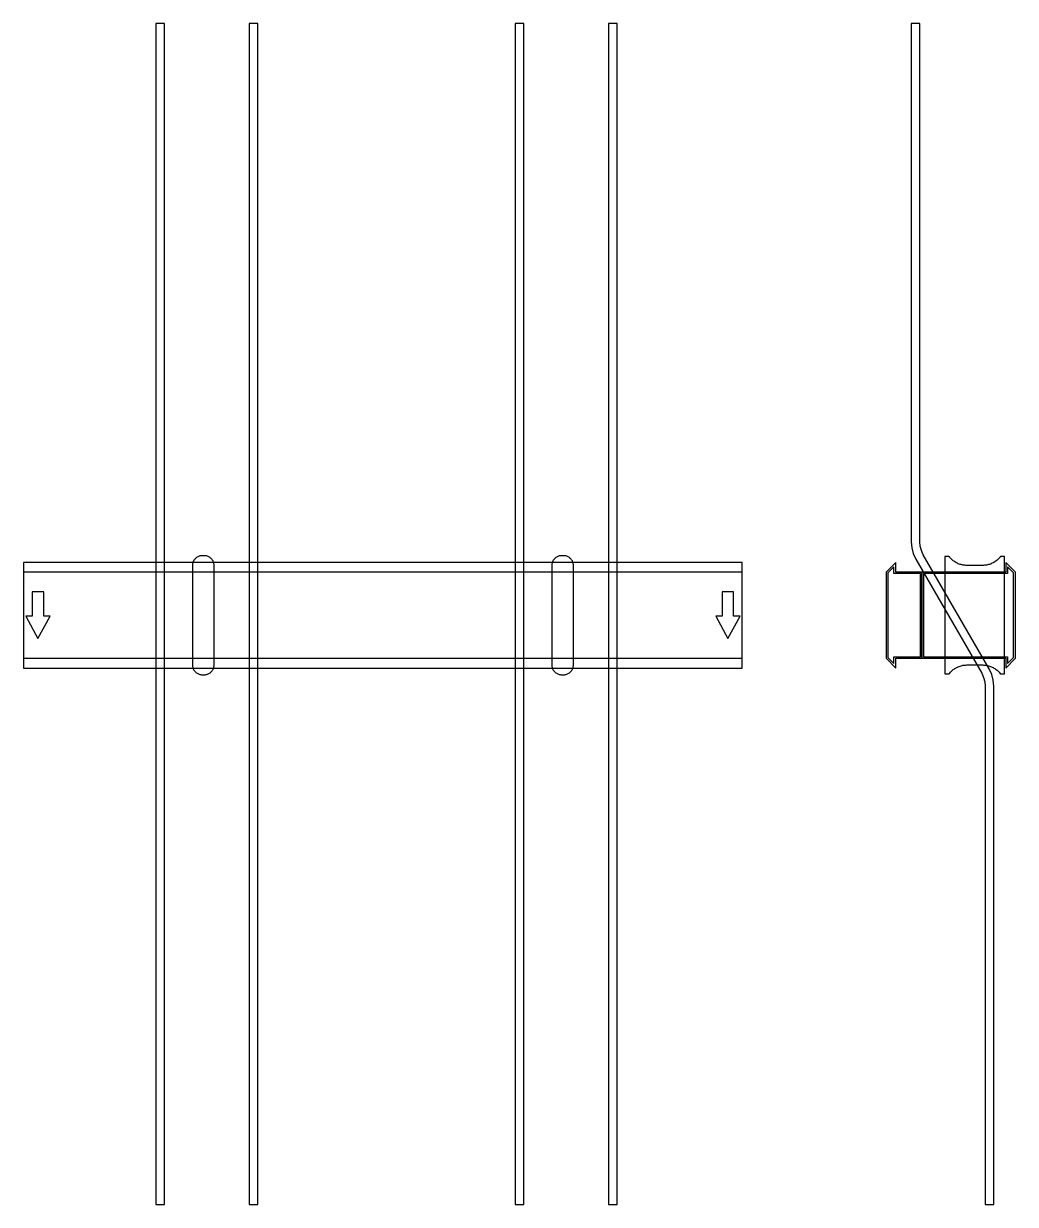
# Model space of a CAD drawing. Extents: x 0 to 1380, y -820 to 823.
import ezdxf

# ---------------------------------------------------------------- set-up
doc = ezdxf.new("R2010")
doc.units = 0
doc.layers.add('Halfen', color=7, linetype='CONTINUOUS')

msp = doc.modelspace()

# ---------------------------------------------------------------- linework, layer by layer
at = {"layer": 'Halfen', "color": 7}
for points in [[(196, -819.914), (196, 823.254), (184, 823.254), (184, -819.914)], [(326, -819.914), (326, 823.254), (314, 823.254), (314, -819.914)], [(696, -819.914), (696, 823.254), (684, 823.254), (684, -819.914)], [(826, -819.914), (826, 823.254), (814, 823.254), (814, -819.914)], [(1350, -819.914), (1350, -98.785), (1349.271, -90.449), (1347.105, -82.368), (1343.569, -74.785), (1251.823, 84.124), (1249.171, 89.812), (1247.547, 95.873), (1247, 102.124), (1247, 162.254), (1247, 823.254), (1235, 823.254), (1235, 162.254), (1235, 102.124), (1235.729, 93.789), (1237.895, 85.707), (1241.431, 78.124), (1333.177, -80.785), (1335.829, -86.472), (1337.453, -92.533), (1338, -98.785), (1338, -819.914)], [(265, -69.3), (265, -56.8), (265, 69.3), (264.958, 70.359), (264.834, 71.412), (264.627, 72.452), (264.339, 73.472), (263.972, 74.466), (263.529, 75.429), (263.011, 76.354), (262.422, 77.235), (261.765, 78.068), (261.046, 78.846), (260.268, 79.565), (259.435, 80.222), (258.554, 80.811), (257.629, 81.329), (256.666, 81.772), (255.672, 82.139), (254.652, 82.427), (253.612, 82.634), (252.559, 82.758), (251.5, 82.8), (248.5, 82.8), (247.441, 82.758), (246.388, 82.634), (245.348, 82.427), (244.328, 82.139), (243.334, 81.772), (242.371, 81.329), (241.446, 80.811), (240.565, 80.222), (239.732, 79.565), (238.954, 78.846), (238.235, 78.068), (237.578, 77.235), (236.989, 76.354), (236.471, 75.429), (236.028, 74.466), (235.661, 73.472), (235.373, 72.452), (235.166, 71.412), (235.042, 70.359), (235, 69.3), (235, -56.8), (235, -69.3), (235.042, -70.359), (235.166, -71.412), (235.373, -72.452), (235.661, -73.472), (236.028, -74.466), (236.471, -75.429), (236.989, -76.354), (237.578, -77.235), (238.235, -78.068), (238.954, -78.846), (239.732, -79.565), (240.565, -80.222), (241.446, -80.811), (242.371, -81.329), (243.334, -81.772), (244.328, -82.139), (245.348, -82.427), (246.388, -82.634), (247.441, -82.758), (248.5, -82.8), (251.5, -82.8), (252.559, -82.758), (253.612, -82.634), (254.652, -82.427), (255.672, -82.139), (256.666, -81.772), (257.629, -81.329), (258.554, -80.811), (259.435, -80.222), (260.268, -79.565), (261.046, -78.846), (261.765, -78.068), (262.422, -77.235), (263.011, -76.354), (263.529, -75.429), (263.972, -74.466), (264.339, -73.472), (264.627, -72.452), (264.834, -71.412), (264.958, -70.359), (265, -69.3)], [(765, -69.3), (765, -56.8), (765, 69.3), (764.958, 70.359), (764.834, 71.412), (764.627, 72.452), (764.339, 73.472), (763.972, 74.466), (763.529, 75.429), (763.011, 76.354), (762.422, 77.235), (761.765, 78.068), (761.046, 78.846), (760.268, 79.565), (759.435, 80.222), (758.554, 80.811), (757.629, 81.329), (756.666, 81.772), (755.672, 82.139), (754.652, 82.427), (753.612, 82.634), (752.559, 82.758), (751.5, 82.8), (748.5, 82.8), (747.441, 82.758), (746.388, 82.634), (745.348, 82.427), (744.328, 82.139), (743.334, 81.772), (742.371, 81.329), (741.446, 80.811), (740.565, 80.222), (739.732, 79.565), (738.954, 78.846), (738.235, 78.068), (737.578, 77.235), (736.989, 76.354), (736.471, 75.429), (736.028, 74.466), (735.661, 73.472), (735.373, 72.452), (735.166, 71.412), (735.042, 70.359), (735, 69.3), (735, -56.8), (735, -69.3), (735.042, -70.359), (735.166, -71.412), (735.373, -72.452), (735.661, -73.472), (736.028, -74.466), (736.471, -75.429), (736.989, -76.354), (737.578, -77.235), (738.235, -78.068), (738.954, -78.846), (739.732, -79.565), (740.565, -80.222), (741.446, -80.811), (742.371, -81.329), (743.334, -81.772), (744.328, -82.139), (745.348, -82.427), (746.388, -82.634), (747.441, -82.758), (748.5, -82.8), (751.5, -82.8), (752.559, -82.758), (753.612, -82.634), (754.652, -82.427), (755.672, -82.139), (756.666, -81.772), (757.629, -81.329), (758.554, -80.811), (759.435, -80.222), (760.268, -79.565), (761.046, -78.846), (761.765, -78.068), (762.422, -77.235), (763.011, -76.354), (763.529, -75.429), (763.972, -74.466), (764.339, -73.472), (764.627, -72.452), (764.834, -71.412), (764.958, -70.359), (765, -69.3)], [(0, -73.5), (1000, -73.5), (1000, 73.5), (0, 73.5)], [(1250, -60), (1250, 60), (1213.5, 60), (1213.5, 73.5), (1200, 60), (1200, -60), (1213.5, -73.5), (1213.5, -60)], [(1248, -58), (1248, 58), (1211, 58), (1211, 67.25), (1202.5, 58.75), (1202.5, -58.75), (1211, -67.25), (1211, -58)], [(1380, -60), (1380, 60), (1366.5, 73.5), (1366.5, 60), (1250, 60), (1250, -60), (1366.5, -60), (1366.5, -73.5)], [(1377.5, -58.75), (1377.5, 58.75), (1369, 67.25), (1369, 58), (1252, 58), (1252, -58), (1369, -58), (1369, -67.25)], [(1365, -81.8), (1365, 81.8), (1361, 81.8), (1360.846, 81.797), (1360.691, 81.786), (1360.538, 81.769), (1360.385, 81.746), (1360.234, 81.715), (1360.084, 81.678), (1359.936, 81.634), (1359.789, 81.584), (1359.646, 81.527), (1359.505, 81.464), (1359.366, 81.395), (1359.231, 81.32), (1359.1, 81.239), (1358.972, 81.153), (1358.848, 81.06), (1358.728, 80.963), (1358.613, 80.86), (1358.502, 80.752), (1358.397, 80.639), (1358.296, 80.522), (1357.41, 79.491), (1356.479, 78.5), (1355.505, 77.551), (1354.491, 76.646), (1353.437, 75.787), (1352.347, 74.975), (1351.222, 74.211), (1350.064, 73.499), (1348.876, 72.838), (1347.66, 72.23), (1346.418, 71.676), (1345.153, 71.178), (1343.867, 70.736), (1342.563, 70.351), (1341.243, 70.024), (1339.911, 69.756), (1338.567, 69.547), (1337.216, 69.397), (1335.859, 69.307), (1334.5, 69.277), (1312.5, 69.277), (1311.141, 69.307), (1309.784, 69.397), (1308.433, 69.547), (1307.089, 69.756), (1305.757, 70.024), (1304.437, 70.351), (1303.133, 70.736), (1301.847, 71.178), (1300.582, 71.676), (1299.34, 72.23), (1298.124, 72.838), (1296.936, 73.499), (1295.778, 74.211), (1294.653, 74.975), (1293.563, 75.787), (1292.509, 76.646), (1291.495, 77.551), (1290.521, 78.5), (1289.59, 79.491), (1288.704, 80.522), (1288.603, 80.639), (1288.498, 80.752), (1288.387, 80.86), (1288.272, 80.963), (1288.152, 81.06), (1288.028, 81.153), (1287.9, 81.239), (1287.769, 81.32), (1287.634, 81.395), (1287.495, 81.464), (1287.354, 81.527), (1287.211, 81.584), (1287.064, 81.634), (1286.916, 81.678), (1286.766, 81.715), (1286.615, 81.746), (1286.462, 81.769), (1286.309, 81.786), (1286.154, 81.797), (1286, 81.8), (1282, 81.8), (1282, -81.8), (1286, -81.8), (1286.154, -81.797), (1286.309, -81.786), (1286.462, -81.769), (1286.615, -81.746), (1286.766, -81.715), (1286.916, -81.678), (1287.064, -81.634), (1287.211, -81.584), (1287.354, -81.527), (1287.495, -81.464), (1287.634, -81.395), (1287.769, -81.32), (1287.9, -81.239), (1288.028, -81.153), (1288.152, -81.06), (1288.272, -80.963), (1288.387, -80.86), (1288.498, -80.752), (1288.603, -80.639), (1288.704, -80.522), (1289.59, -79.491), (1290.521, -78.5), (1291.495, -77.551), (1292.509, -76.646), (1293.563, -75.787), (1294.653, -74.975), (1295.778, -74.211), (1296.936, -73.499), (1298.124, -72.838), (1299.34, -72.23), (1300.582, -71.676), (1301.847, -71.178), (1303.133, -70.736), (1304.437, -70.351), (1305.757, -70.024), (1307.089, -69.756), (1308.433, -69.547), (1309.784, -69.397), (1311.141, -69.307), (1312.5, -69.277), (1334.5, -69.277), (1335.859, -69.307), (1337.216, -69.397), (1338.567, -69.547), (1339.911, -69.756), (1341.243, -70.024), (1342.563, -70.351), (1343.867, -70.736), (1345.153, -71.178), (1346.418, -71.676), (1347.66, -72.23), (1348.876, -72.838), (1350.064, -73.499), (1351.222, -74.211), (1352.347, -74.975), (1353.437, -75.787), (1354.491, -76.646), (1355.505, -77.551), (1356.479, -78.5), (1357.41, -79.491), (1358.296, -80.522), (1358.397, -80.639), (1358.502, -80.752), (1358.613, -80.86), (1358.728, -80.963), (1358.848, -81.06), (1358.972, -81.153), (1359.1, -81.239), (1359.231, -81.32), (1359.366, -81.395), (1359.505, -81.464), (1359.646, -81.527), (1359.789, -81.584), (1359.936, -81.634), (1360.084, -81.678), (1360.234, -81.715), (1360.385, -81.746), (1360.538, -81.769), (1360.691, -81.786), (1360.846, -81.797), (1361, -81.8)], [(0, -60), (1000, -60), (1000, 60), (0, 60)], [(20, -32.5), (37, -1.5), (28, -1.5), (28, 32.5), (12, 32.5), (12, -1.5), (3, -1.5)], [(980, -32.5), (997, -1.5), (988, -1.5), (988, 32.5), (972, 32.5), (972, -1.5), (963, -1.5)]]:
    msp.add_lwpolyline(points, close=True, dxfattribs=at)

doc.saveas('drawing.dxf')
